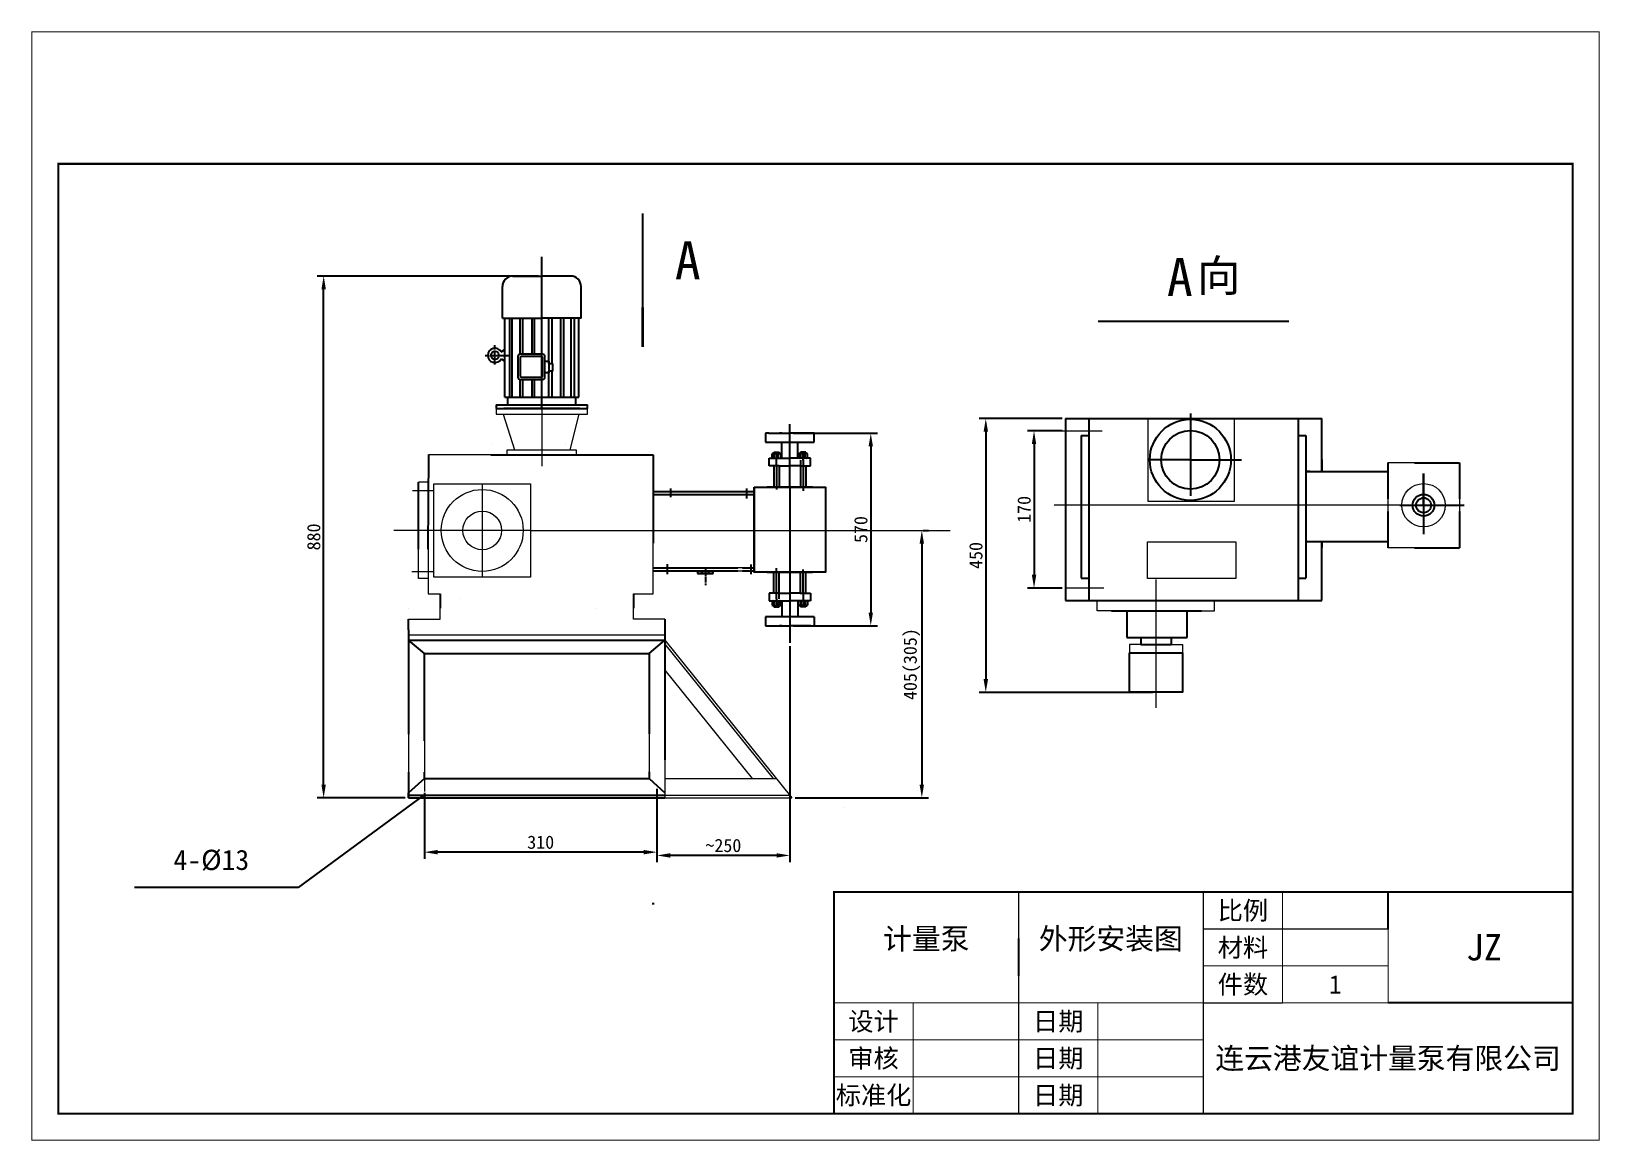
# Model space of a CAD drawing. Header units: millimetres. Extents: x 31 to 328, y 15 to 225.
import ezdxf
from ezdxf.enums import TextEntityAlignment as Align

# ---------------------------------------------------------------- set-up
doc = ezdxf.new("R2010")
doc.units = ezdxf.units.MM
doc.header["$PDMODE"] = 35
doc.linetypes.add('CENTER', pattern=[0.82, 0.7, -0.04, 0.04, -0.04])
doc.layers.add('01-轮廓线', color=7, linetype='Continuous', lineweight=35)
doc.layers.add('04-标注', color=3, linetype='Continuous', lineweight=20)
for name, color, linetype in [('05-文字', 5, 'Continuous'), ('2', 4, 'Continuous'), ('5', 1, 'CENTER')]:
    doc.layers.add(name, color=color, linetype=linetype)
doc.styles.add('S', font='SimSun.ttf')
doc.dimstyles.new('ISO-25', dxfattribs={"dimtxt": 2.5, "dimasz": 2.5, "dimexe": 1.25, "dimexo": 0.625, "dimtad": 1, "dimtxsty": 'Standard', "dimcen": 2.5, "dimadec": 0, "dimazin": 0, "dimtfac": 1, "dimtmove": 0, "dimatfit": 3, "dimfxl": 0, "dimarcsym": 0})

# ---------------------------------------------------------------- blocks, each defined once
blk = doc.blocks.new('*D9')
at = {"color": 0, "lineweight": -2}
for p, q in [((149.4, 81.79), (149.4, 68.56)), ((105.31, 75.86), (105.31, 68.56)), ((146.9, 69.81), (107.81, 69.81))]:
    blk.add_line(p, q, dxfattribs=at)
at = {"color": 0}
for points in [[(107.81, 70.23), (107.81, 69.4), (105.31, 69.81)], [(146.9, 70.23), (146.9, 69.4), (149.4, 69.81)]]:
    blk.add_solid(points, dxfattribs=at)
at = {"layer": 'Defpoints', "color": 0}
for p in [(149.4, 82.42), (105.31, 76.49), (105.31, 69.81)]:
    blk.add_point(p, dxfattribs=at)
at = {"color": 0, "insert": (127.36, 71.69), "char_height": 2.5, "attachment_point": 5}
blk.add_mtext('\\A1;310', dxfattribs=at)
blk = doc.blocks.new('*D10')
at = {"layer": '04-标注', "color": 0, "lineweight": -2}
for p, q in [((226.17, 149.66), (219.6, 149.66)), ((220.85, 147.16), (220.85, 122.37)), ((226.17, 119.87), (219.6, 119.87))]:
    blk.add_line(p, q, dxfattribs=at)
at = {"layer": '04-标注', "color": 0}
for points in [[(220.44, 147.16), (221.27, 147.16), (220.85, 149.66)], [(220.44, 122.37), (221.27, 122.37), (220.85, 119.87)]]:
    blk.add_solid(points, dxfattribs=at)
at = {"layer": 'Defpoints', "color": 0}
for p in [(226.79, 149.66), (220.85, 119.87), (226.79, 119.87)]:
    blk.add_point(p, dxfattribs=at)
at = {"layer": '04-标注', "color": 0, "insert": (218.98, 134.77), "char_height": 2.5, "attachment_point": 5, "rotation": 90}
blk.add_mtext('\\A1;170', dxfattribs=at)
blk = doc.blocks.new('*D12')
at = {"layer": '04-标注', "color": 0, "lineweight": -2}
for p, q in [((199.86, 130.78), (200.84, 130.78)), ((199.59, 128.28), (199.59, 82.62)), ((175.59, 80.12), (200.84, 80.12))]:
    blk.add_line(p, q, dxfattribs=at)
at = {"layer": '04-标注', "color": 0}
for points in [[(199.17, 128.28), (200, 128.28), (199.59, 130.78)], [(199.17, 82.62), (200, 82.62), (199.59, 80.12)]]:
    blk.add_solid(points, dxfattribs=at)
at = {"layer": 'Defpoints', "color": 0}
for p in [(199.23, 130.78), (174.96, 80.12), (199.59, 80.12)]:
    blk.add_point(p, dxfattribs=at)
at = {"layer": '04-标注', "color": 0, "insert": (197.71, 105.45), "char_height": 2.5, "attachment_point": 5, "rotation": 90}
blk.add_mtext('\\A1;405(305)', dxfattribs=at)
blk = doc.blocks.new('*D14')
at = {"layer": '04-标注', "color": 0, "lineweight": -2}
for p, q in [((126.94, 178.98), (84.98, 178.98)), ((86.23, 82.62), (86.23, 176.48)), ((101.7, 80.12), (84.98, 80.12))]:
    blk.add_line(p, q, dxfattribs=at)
at = {"layer": '04-标注', "color": 0}
for points in [[(85.81, 176.48), (86.65, 176.48), (86.23, 178.98)], [(85.81, 82.62), (86.65, 82.62), (86.23, 80.12)]]:
    blk.add_solid(points, dxfattribs=at)
at = {"layer": 'Defpoints', "color": 0}
for p in [(86.23, 178.98), (127.57, 178.98), (102.32, 80.12)]:
    blk.add_point(p, dxfattribs=at)
at = {"layer": '04-标注', "color": 0, "insert": (84.36, 129.55), "char_height": 2.5, "attachment_point": 5, "rotation": 90}
blk.add_mtext('\\A1;880', dxfattribs=at)
blk = doc.blocks.new('*D15')
at = {"layer": '04-标注', "color": 0, "lineweight": -2}
for p, q in [((226.17, 151.97), (210.46, 151.97)), ((211.71, 149.47), (211.71, 102.6)), ((243.35, 100.1), (210.46, 100.1))]:
    blk.add_line(p, q, dxfattribs=at)
at = {"layer": '04-标注', "color": 0}
for points in [[(211.29, 149.47), (212.13, 149.47), (211.71, 151.97)], [(211.29, 102.6), (212.13, 102.6), (211.71, 100.1)]]:
    blk.add_solid(points, dxfattribs=at)
at = {"layer": 'Defpoints', "color": 0}
for p in [(226.79, 151.97), (211.71, 100.1), (243.97, 100.1)]:
    blk.add_point(p, dxfattribs=at)
at = {"layer": '04-标注', "color": 0, "insert": (209.84, 126.04), "char_height": 2.5, "attachment_point": 5, "rotation": 90}
blk.add_mtext('\\A1;450', dxfattribs=at)
blk = doc.blocks.new('*D16')
at = {"layer": '04-标注', "color": 0, "lineweight": -2}
for p, q in [((174.57, 108.88), (174.57, 67.95)), ((149.4, 74.55), (149.4, 67.95)), ((172.07, 69.2), (151.9, 69.2))]:
    blk.add_line(p, q, dxfattribs=at)
at = {"layer": '04-标注', "color": 0}
for points in [[(151.9, 69.61), (151.9, 68.78), (149.4, 69.2)], [(172.07, 69.61), (172.07, 68.78), (174.57, 69.2)]]:
    blk.add_solid(points, dxfattribs=at)
at = {"layer": 'Defpoints', "color": 0}
for p in [(174.57, 109.5), (149.4, 75.18), (149.4, 69.2)]:
    blk.add_point(p, dxfattribs=at)
at = {"layer": '04-标注', "color": 0, "insert": (161.98, 71.07), "char_height": 2.5, "attachment_point": 5}
blk.add_mtext('\\A1;~250', dxfattribs=at)
blk = doc.blocks.new('*D17')
at = {"layer": '04-标注', "color": 0, "lineweight": -2}
for p, q in [((175.19, 149.19), (191.16, 149.19)), ((189.91, 146.69), (189.91, 115.22)), ((175.19, 112.72), (191.16, 112.72))]:
    blk.add_line(p, q, dxfattribs=at)
at = {"layer": '04-标注', "color": 0}
for points in [[(189.5, 146.69), (190.33, 146.69), (189.91, 149.19)], [(189.5, 115.22), (190.33, 115.22), (189.91, 112.72)]]:
    blk.add_solid(points, dxfattribs=at)
at = {"layer": 'Defpoints', "color": 0}
for p in [(174.57, 149.19), (174.57, 112.72), (189.91, 112.72)]:
    blk.add_point(p, dxfattribs=at)
at = {"layer": '04-标注', "color": 0, "insert": (188.04, 130.95), "char_height": 2.5, "attachment_point": 5, "rotation": 90}
blk.add_mtext('\\A1;570', dxfattribs=at)

msp = doc.modelspace()

# ---------------------------------------------------------------- linework, layer by layer
at = {"color": 0}
for p, q in [((146.671, 190.87), (146.671, 173.017)), ((127.57, 153.876), (127.57, 182.637)), ((233.028, 170.414), (269.134, 170.414)), ((118.897, 154.57), (118.897, 153.876)), ((136.242, 153.876), (136.242, 154.57)), ((134.77, 153.876), (120.37, 153.876)), ((226.793, 151.972), (226.793, 117.491)), ((226.793, 151.972), (270.938, 151.972)), ((231.222, 151.972), (231.222, 117.491)), ((250.478, 152.948), (250.478, 137.334)), ((264.311, 151.972), (275.367, 151.972)), ((270.938, 151.972), (270.938, 117.491)), ((275.367, 141.941), (275.367, 151.972)), ((170.599, 149.186), (169.964, 149.186)), ((169.964, 149.186), (169.964, 147.481)), ((170.599, 149.186), (174.566, 149.186)), ((171.953, 149.186), (172.62, 149.186)), ((173.075, 149.186), (172.62, 149.186)), ((174.566, 139.01), (174.566, 150.909)), ((179.168, 149.186), (174.566, 149.186)), ((176.056, 149.186), (176.512, 149.186)), ((179.168, 147.481), (179.168, 149.186)), ((229.782, 148.762), (229.782, 121.708)), ((229.782, 148.762), (229.782, 121.708)), ((229.782, 148.762), (231.222, 148.762)), ((229.782, 148.762), (229.782, 121.708)), ((270.938, 148.762), (272.378, 148.762)), ((272.378, 148.762), (272.378, 121.708)), ((118.161, 147.033), (118.161, 147.033)), ((122.321, 147.033), (122.321, 147.033)), ((122.321, 147.033), (122.321, 147.033)), ((131.986, 147.033), (131.986, 147.033)), ((131.986, 147.033), (131.986, 147.033)), ((169.964, 147.481), (179.168, 147.481)), ((172.034, 144.106), (172.034, 145.718)), ((173.034, 146.801), (173.034, 147.481)), ((173.034, 144.468), (173.034, 146.801)), ((176.098, 146.801), (176.098, 147.481)), ((176.098, 144.468), (176.098, 146.801)), ((177.097, 144.106), (177.097, 145.718)), ((106.059, 127.245), (106.141, 145.158)), ((117.922, 145.128), (137.217, 145.128)), ((127.731, 145.128), (148.655, 145.128)), ((148.655, 145.128), (148.655, 128.365)), ((148.655, 145.128), (148.655, 143.208)), ((170.663, 143.024), (170.663, 144.468)), ((170.663, 144.468), (174.566, 144.468)), ((172.574, 143.024), (170.663, 143.024)), ((171.21, 144.523), (171.21, 145.301)), ((171.416, 145.356), (172.652, 145.356)), ((171.538, 143.024), (171.538, 139.01)), ((171.541, 145.356), (171.541, 145.603)), ((171.541, 145.603), (172.527, 145.603)), ((171.613, 145.356), (171.613, 145.603)), ((171.622, 144.523), (171.622, 145.301)), ((172.034, 143.024), (172.034, 144.468)), ((172.034, 143.024), (172.034, 138.531)), ((172.446, 144.523), (172.446, 145.301)), ((172.455, 145.356), (172.455, 145.603)), ((172.527, 145.356), (172.527, 145.603)), ((172.53, 143.024), (172.53, 139.01)), ((172.574, 143.024), (174.566, 143.024)), ((172.858, 145.301), (172.858, 144.523)), ((178.469, 144.468), (174.566, 144.468)), ((176.557, 143.024), (174.566, 143.024)), ((176.274, 145.301), (176.274, 144.523)), ((177.715, 145.356), (176.48, 145.356)), ((176.557, 143.024), (178.469, 143.024)), ((176.601, 144.106), (176.601, 139.01)), ((176.604, 145.356), (176.604, 145.603)), ((177.591, 145.603), (176.604, 145.603)), ((176.676, 145.356), (176.676, 145.603)), ((176.686, 144.523), (176.686, 145.301)), ((177.095, 143.024), (177.095, 139.01)), ((177.097, 144.106), (177.097, 138.306)), ((177.509, 144.523), (177.509, 145.301)), ((177.519, 145.356), (177.519, 145.603)), ((177.591, 145.356), (177.591, 145.603)), ((177.591, 143.024), (177.591, 139.01)), ((177.921, 144.523), (177.921, 145.301)), ((178.469, 143.024), (178.469, 144.468)), ((250.478, 144.165), (242.798, 144.165)), ((250.478, 144.165), (260.157, 144.165)), ((275.367, 144.242), (275.367, 141.941)), ((287.926, 143.598), (287.926, 136.756)), ((292.963, 143.598), (301.486, 143.598)), ((301.486, 143.598), (301.486, 136.756)), ((104.191, 127.245), (104.191, 139.907)), ((273.146, 141.941), (272.378, 141.941)), ((272.575, 141.941), (287.956, 141.941)), ((294.676, 135.548), (294.676, 141.59)), ((294.676, 141.59), (294.676, 130.051)), ((148.794, 138.138), (167.787, 138.138)), ((148.794, 137.578), (167.787, 137.578)), ((151.971, 138.751), (151.971, 137.105)), ((166.369, 138.751), (166.369, 136.825)), ((167.787, 139.01), (167.787, 122.898)), ((170.269, 139.01), (178.863, 139.01)), ((178.863, 139.01), (170.269, 139.01)), ((174.566, 139.01), (174.566, 122.898)), ((287.926, 134.339), (287.926, 127.498)), ((290.201, 135.549), (299.15, 135.547)), ((292.963, 135.548), (302.369, 135.548)), ((301.486, 134.339), (301.486, 127.498)), ((274.047, 128.591), (272.378, 128.591)), ((287.956, 128.591), (272.575, 128.591)), ((275.367, 128.591), (275.367, 127.539)), ((275.367, 117.491), (275.367, 128.591)), ((292.963, 127.498), (301.486, 127.498)), ((148.794, 123.67), (164.702, 123.67)), ((148.794, 123.11), (164.702, 123.11)), ((151.391, 122.5), (151.391, 124.392)), ((157.067, 123.084), (160.046, 123.084)), ((165.621, 123.67), (167.787, 123.67)), ((165.621, 123.11), (167.787, 123.11)), ((167.222, 122.5), (167.222, 124.345)), ((170.269, 122.898), (178.863, 122.898)), ((171.541, 118.884), (171.541, 122.898)), ((172.034, 117.802), (172.034, 123.602)), ((172.037, 118.884), (172.037, 122.898)), ((172.53, 117.802), (172.53, 122.898)), ((174.566, 122.898), (174.566, 109.503)), ((176.601, 118.884), (176.601, 122.898)), ((177.097, 118.884), (177.097, 123.377)), ((177.593, 118.884), (177.593, 122.898)), ((170.663, 118.884), (170.663, 117.44)), ((172.574, 118.884), (170.663, 118.884)), ((172.574, 118.884), (174.566, 118.884)), ((176.557, 118.884), (174.566, 118.884)), ((176.557, 118.884), (178.469, 118.884)), ((177.097, 118.884), (177.097, 117.44)), ((178.469, 118.884), (178.469, 117.44)), ((229.782, 121.708), (231.222, 121.708)), ((270.938, 121.708), (272.378, 121.708)), ((102.322, 116.044), (102.322, 116.044)), ((108.301, 118.747), (108.301, 116.044)), ((112.108, 117.964), (112.108, 117.964)), ((137.819, 116.044), (137.819, 116.044)), ((144.919, 118.747), (144.919, 116.044)), ((170.663, 117.44), (174.566, 117.44)), ((171.21, 117.385), (171.21, 116.607)), ((171.416, 116.552), (172.652, 116.552)), ((171.541, 116.552), (171.541, 116.305)), ((171.541, 116.305), (172.527, 116.305)), ((171.613, 116.552), (171.613, 116.305)), ((171.622, 117.385), (171.622, 116.607)), ((172.034, 117.802), (172.034, 116.19)), ((172.446, 117.385), (172.446, 116.607)), ((172.455, 116.552), (172.455, 116.305)), ((172.527, 116.552), (172.527, 116.305)), ((172.858, 116.607), (172.858, 117.385)), ((173.034, 117.44), (173.034, 115.107)), ((178.469, 117.44), (174.566, 117.44)), ((176.098, 117.44), (176.098, 115.107)), ((176.274, 116.607), (176.274, 117.385)), ((177.715, 116.552), (176.48, 116.552)), ((176.604, 116.552), (176.604, 116.305)), ((177.591, 116.305), (176.604, 116.305)), ((176.676, 116.552), (176.676, 116.305)), ((176.686, 117.385), (176.686, 116.607)), ((177.097, 117.802), (177.097, 116.19)), ((177.509, 117.385), (177.509, 116.607)), ((177.519, 116.552), (177.519, 116.305)), ((177.591, 116.552), (177.591, 116.305)), ((177.921, 117.385), (177.921, 116.607)), ((226.793, 117.491), (270.938, 117.491)), ((235.536, 117.491), (235.536, 117.491)), ((270.938, 117.491), (275.367, 117.491)), ((102.322, 111.936), (102.322, 113.99)), ((150.897, 113.99), (150.897, 111.936)), ((150.897, 113.99), (150.897, 110.016)), ((179.168, 114.427), (169.964, 114.427)), ((169.964, 114.427), (169.964, 112.722)), ((173.034, 115.107), (173.034, 114.427)), ((176.098, 115.107), (176.098, 114.427)), ((179.168, 114.427), (179.168, 112.722)), ((235.536, 115.571), (252.562, 115.571)), ((238.419, 115.571), (238.419, 113.677)), ((238.419, 113.677), (238.419, 110.469)), ((249.867, 110.469), (249.867, 115.571)), ((102.322, 111.936), (102.322, 110.016)), ((102.322, 111.75), (102.322, 92.148)), ((102.322, 110.016), (150.897, 110.016)), ((105.312, 107.456), (102.322, 110.016)), ((147.908, 107.456), (150.897, 110.016)), ((150.897, 110.016), (150.897, 87.294)), ((169.964, 112.722), (174.566, 112.722)), ((173.075, 112.722), (172.62, 112.722)), ((178.533, 112.722), (174.566, 112.722)), ((176.056, 112.722), (176.512, 112.722)), ((177.179, 112.722), (176.512, 112.722)), ((178.533, 112.722), (179.168, 112.722)), ((238.419, 110.469), (249.867, 110.469)), ((241.073, 110.469), (241.073, 109.178)), ((246.833, 110.469), (246.833, 109.178)), ((105.312, 90.934), (105.312, 107.456)), ((105.312, 107.456), (147.908, 107.456)), ((147.908, 107.456), (147.907, 92.235)), ((241.073, 109.178), (246.833, 109.178)), ((102.322, 84.971), (102.322, 80.117)), ((105.312, 83.757), (102.322, 81.077)), ((105.312, 83.757), (105.312, 84.971)), ((105.312, 83.757), (147.907, 83.757)), ((147.907, 85.058), (147.907, 83.757)), ((147.907, 83.757), (150.897, 81.077)), ((105.305, 80.679), (81.391, 63.13)), ((102.322, 80.117), (102.322, 81.077)), ((102.322, 80.617), (150.897, 80.617)), ((105.312, 81.077), (105.312, 71.903)), ((102.322, 80.117), (150.897, 80.117)), ((184.654, 78.349), (184.654, 78.349)), ((81.391, 63.13), (50.378, 63.13)), ((148.852, 60.007), (148.478, 60.007))]:
    msp.add_line(p, q, dxfattribs=at)
for points, const_width in [([(30.938, 15.253), (327.938, 15.253), (327.938, 225.253), (30.938, 225.253)], 0.2), ([(35.938, 20.253), (322.938, 20.253), (322.938, 200.253), (35.938, 200.253)], 0.4), ([(182.938, 20.253), (322.938, 20.253), (322.938, 62.253), (182.938, 62.253)], 0.4)]:
    msp.add_lwpolyline(points, close=True, dxfattribs=dict(const_width=const_width))
for points in [[(167.787, 139.01), (181.344, 139.01), (181.344, 122.898), (167.787, 122.898)], [(238.933, 107.588), (249.015, 107.588), (249.015, 100.104), (238.933, 100.104)]]:
    msp.add_lwpolyline(points, close=True, dxfattribs=at)
msp.add_lwpolyline([(217.938, 62.253, 0.2, 0.2, 0), (217.938, 20.253, 0.2, 0.2, 0)], format="xyseb")
at = {"const_width": 0.2}
for points in [[(252.938, 62.253), (252.938, 20.253)], [(267.938, 62.253), (267.938, 41.253)], [(287.938, 62.253), (287.938, 41.253)], [(287.938, 55.253), (252.938, 55.253)], [(287.938, 48.253), (252.938, 48.253)], [(322.938, 41.253), (182.938, 41.253)], [(197.938, 41.253), (197.938, 20.253)], [(232.938, 41.253), (232.938, 20.253)], [(252.938, 34.253), (182.938, 34.253)], [(252.938, 27.253), (182.938, 27.253)]]:
    msp.add_lwpolyline(points, dxfattribs=at)
at = {"color": 0}
for centre, radius in [((250.478, 144.165), 7.68), ((250.478, 144.165), 5.534), ((250.478, 144.165), 5.534), ((294.676, 135.552), 2.071), ((294.676, 135.552), 1.409)]:
    msp.add_circle(centre, radius, dxfattribs=at)
for centre, radius, start, end in [((171.416, 144.944), 0.412, 60, 120), ((171.416, 144.88), 0.412, 240, 300), ((172.034, 143.792), 1.564, 74.73852, 105.26148), ((172.034, 146.032), 1.564, 254.73852, 285.26148), ((172.652, 144.944), 0.412, 60, 120), ((172.652, 144.88), 0.412, 240, 300), ((176.48, 144.944), 0.412, 60, 120), ((176.48, 144.88), 0.412, 240, 300), ((177.097, 143.792), 1.564, 74.73852, 105.26148), ((177.097, 146.032), 1.564, 254.73852, 285.26148), ((177.715, 144.944), 0.412, 60, 120), ((177.715, 144.88), 0.412, 240, 300), ((171.416, 117.028), 0.412, 60, 120), ((171.416, 116.963), 0.412, 240, 300), ((172.034, 115.875), 1.564, 74.73852, 105.26148), ((172.034, 118.116), 1.564, 254.73852, 285.26148), ((172.652, 117.028), 0.412, 60, 120), ((172.652, 116.963), 0.412, 240, 300), ((176.48, 117.028), 0.412, 60, 120), ((176.48, 116.963), 0.412, 240, 300), ((177.097, 115.875), 1.564, 74.73852, 105.26148), ((177.097, 118.116), 1.564, 254.73852, 285.26148), ((177.715, 117.028), 0.412, 60, 120), ((177.715, 116.963), 0.412, 240, 300)]:
    msp.add_arc(centre, radius, start, end, dxfattribs=at)
at = {"layer": '01-轮廓线', "color": 0}
msp.add_line((146.671, 173.017), (146.671, 165.578), dxfattribs=at)
at = {"layer": '04-标注'}
msp.add_line((322.938, 200.253), (322.938, 200.253), dxfattribs=at)
at = {"layer": '04-标注', "color": 0}
for p, q in [((118.897, 153.876), (118.897, 152.828)), ((118.897, 152.828), (136.242, 152.828)), ((120.23, 152.828), (122.388, 146.069)), ((127.57, 153.876), (127.57, 142.99)), ((132.958, 146.069), (134.676, 152.828)), ((136.242, 152.828), (136.242, 153.876)), ((242.412, 151.972), (242.412, 136.358)), ((258.82, 136.358), (258.82, 151.972)), ((226.168, 149.66), (233.791, 149.66)), ((121.026, 145.128), (121.026, 146.069)), ((121.026, 146.069), (134.11, 146.069)), ((134.11, 146.069), (134.11, 145.128)), ((117.922, 145.128), (106.141, 145.128)), ((292.963, 143.598), (287.926, 143.598)), ((106.117, 139.907), (104.191, 139.907)), ((103.051, 138.334), (107.117, 138.334)), ((116.284, 139.64), (116.284, 121.925)), ((287.926, 136.756), (287.926, 134.339)), ((301.486, 137.561), (301.486, 132.049)), ((290.201, 135.549), (224.644, 135.549)), ((242.412, 136.358), (258.82, 136.358)), ((125.452, 130.782), (99.521, 130.782)), ((125.452, 130.782), (204.984, 130.782)), ((148.655, 121.644), (148.655, 128.365)), ((104.191, 121.644), (104.191, 127.245)), ((106.059, 127.245), (106.059, 121.644)), ((292.963, 127.498), (287.926, 127.498)), ((102.962, 122.982), (107.117, 122.982)), ((165.621, 123.67), (164.702, 123.67)), ((164.702, 123.11), (165.621, 123.11)), ((106.059, 121.644), (104.191, 121.644)), ((106.059, 121.644), (106.059, 118.747)), ((148.655, 118.747), (148.655, 121.644)), ((226.793, 119.874), (234.051, 119.874)), ((243.974, 97.141), (243.974, 121.48)), ((106.059, 118.747), (108.301, 118.747)), ((108.301, 113.99), (108.301, 116.044)), ((144.919, 118.747), (148.655, 118.747)), ((144.919, 113.99), (144.919, 116.044)), ((232.806, 115.571), (232.806, 117.491)), ((255.042, 115.571), (255.042, 117.491)), ((102.322, 113.99), (108.301, 113.99)), ((150.897, 113.99), (144.919, 113.99)), ((235.536, 115.571), (232.806, 115.571)), ((252.562, 115.571), (255.042, 115.571)), ((102.322, 110.976), (150.897, 110.976)), ((150.897, 110.016), (174.964, 80.117)), ((150.897, 109.219), (171.392, 83.757)), ((241.073, 109.178), (238.933, 109.178)), ((238.933, 109.178), (238.933, 107.588)), ((246.833, 109.178), (249.015, 109.178)), ((249.015, 109.178), (249.015, 107.588)), ((150.897, 104.275), (167.413, 83.757)), ((102.322, 92.148), (102.322, 81.33)), ((147.907, 92.235), (147.907, 83.757)), ((105.312, 90.934), (105.312, 81.33)), ((150.897, 90.934), (150.897, 80.117)), ((150.897, 83.757), (172.034, 83.757)), ((150.897, 80.617), (174.562, 80.617)), ((150.897, 80.117), (174.964, 80.117)), ((182.938, 62.253), (182.938, 62.253)), ((182.938, 62.253), (182.938, 54.628)), ((217.938, 54.628), (217.938, 49.936)), ((217.938, 54.628), (217.938, 46.398)), ((217.938, 49.936), (217.938, 46.398)), ((252.938, 41.253), (267.938, 41.253)), ((252.938, 41.253), (267.938, 41.253))]:
    msp.add_line(p, q, dxfattribs=at)
for points in [[(107.117, 139.64), (125.452, 139.64), (125.452, 121.925), (107.117, 121.925)], [(242.331, 128.612), (259.117, 128.612), (259.117, 121.684), (242.331, 121.684)]]:
    msp.add_lwpolyline(points, close=True, dxfattribs=at)
for centre, radius in [((116.284, 130.782), 7.758), ((294.676, 135.548), 4.114), ((116.284, 130.782), 3.666)]:
    msp.add_circle(centre, radius, dxfattribs=at)
at = {"layer": '05-文字', "color": 0}
for p, q in [((287.938, 55.253), (287.938, 62.253)), ((217.938, 53.473), (217.938, 46.398)), ((322.938, 41.253), (287.938, 41.253))]:
    msp.add_line(p, q, dxfattribs=at)
at = {"layer": '2', "color": 0}
for p, q in [((122.097, 178.98), (127.57, 178.98)), ((133.042, 178.98), (127.57, 178.98)), ((120.113, 171.026), (120.113, 176.996)), ((135.027, 171.026), (135.027, 176.996)), ((120.113, 171.026), (127.57, 171.026)), ((120.546, 156.041), (120.546, 171.026)), ((121.435, 171.026), (121.435, 156.041)), ((121.983, 156.041), (121.983, 171.026)), ((123.437, 171.026), (123.437, 164.174)), ((123.986, 164.177), (123.986, 171.026)), ((125.664, 171.026), (125.664, 164.177)), ((126.213, 164.177), (126.213, 171.026)), ((135.027, 171.026), (127.57, 171.026)), ((128.926, 162.435), (128.926, 171.026)), ((129.475, 171.026), (129.475, 162.435)), ((131.153, 156.041), (131.153, 171.026)), ((131.702, 171.026), (131.702, 156.041)), ((133.156, 156.041), (133.156, 171.026)), ((133.705, 171.026), (133.705, 156.041)), ((134.593, 156.041), (134.593, 171.026)), ((119.881, 164.613), (120.546, 165.046)), ((123.057, 163.744), (123.057, 159.829)), ((127.721, 164.177), (123.49, 164.177)), ((123.49, 163.484), (123.49, 160.089)), ((127.461, 163.744), (123.751, 163.744)), ((127.721, 160.089), (127.721, 163.484)), ((128.155, 159.829), (128.155, 163.744)), ((119.881, 163.306), (120.546, 162.872)), ((128.155, 162.827), (128.914, 162.827)), ((128.914, 160.641), (128.155, 160.641)), ((128.914, 162.827), (128.914, 160.641)), ((128.914, 162.435), (129.617, 162.435)), ((129.617, 160.935), (128.914, 160.935)), ((128.926, 156.041), (128.926, 160.935)), ((129.475, 160.935), (129.475, 156.041)), ((129.617, 162.435), (129.617, 160.935)), ((123.437, 159.399), (123.437, 156.041)), ((123.49, 159.395), (127.721, 159.395)), ((123.751, 159.829), (127.461, 159.829)), ((123.986, 156.041), (123.986, 159.395)), ((125.664, 159.356), (125.664, 156.041)), ((126.213, 156.041), (126.213, 159.356)), ((118.897, 154.57), (136.242, 154.57)), ((120.546, 156.041), (134.593, 156.041)), ((121.115, 154.57), (121.115, 156.041)), ((134.025, 154.57), (134.025, 156.041)), ((118.897, 153.876), (136.242, 153.876)), ((157.067, 123.084), (157.067, 122.612)), ((157.067, 122.612), (160.046, 122.612)), ((157.92, 123.084), (157.92, 122.612)), ((159.186, 123.084), (159.186, 122.612)), ((160.046, 122.612), (160.046, 123.084))]:
    msp.add_line(p, q, dxfattribs=at)
msp.add_circle((118.685, 163.959), 0.768, dxfattribs=at)
for centre, radius, start, end in [((122.097, 176.996), 1.984, 90, 180), ((133.042, 176.996), 1.984, 0, 90), ((118.685, 163.959), 1.362, 28.65939, 331.34061), ((123.49, 163.744), 0.434, 90, 180), ((123.751, 163.484), 0.26, 90, 180), ((127.461, 163.484), 0.26, 360, 90), ((127.721, 163.744), 0.434, 0, 90), ((123.49, 159.829), 0.434, 180, 270), ((123.751, 160.089), 0.26, 180, 270), ((127.461, 160.089), 0.26, 270, 360), ((127.721, 159.829), 0.434, 270, 0)]:
    msp.add_arc(centre, radius, start, end, dxfattribs=at)
at = {"layer": '5', "color": 0}
for p, q in [((116.836, 163.959), (121.534, 163.959)), ((118.685, 162.198), (118.685, 165.874)), ((158.572, 123.731), (158.572, 120.421))]:
    msp.add_line(p, q, dxfattribs=at)

# ---------------------------------------------------------------- texts
at = {"color": 0, "style": 'S'}
for s, height, p in [('A', 7.2, (155.232, 181.944)), ('A', 7.2, (248.48, 178.803)), ('向', 6, (255.868, 179.059)), ('4-%%C13', 3.84, (64.95, 68.357))]:
    msp.add_text(s, height=height, dxfattribs=at).set_placement(p, align=Align.MIDDLE_CENTER)
at = {"style": 'S'}
for s, height, p in [('比例', 3.5, (260.438, 58.753)), ('材料', 3.5, (260.438, 51.753)), ('件数', 3.5, (260.438, 44.753)), ('设计', 3.5, (190.438, 37.753)), ('日期', 3.5, (225.438, 37.753)), ('审核', 3.5, (190.438, 30.753)), ('日期', 3.5, (225.438, 30.753)), ('连云港友谊计量泵有限公司', 4, (287.938, 30.753)), ('标准化', 3.5, (190.438, 23.753)), ('日期', 3.5, (225.438, 23.753))]:
    msp.add_text(s, height=height, dxfattribs=at).set_placement(p, align=Align.MIDDLE_CENTER)
at = {"layer": '04-标注', "color": 0, "style": 'S'}
for s, height, p in [('计量泵', 4, (200.438, 53.417)), ('外形安装图', 4, (235.406, 53.417)), ('JZ', 5, (306.099, 51.799)), ('1', 3.5, (277.938, 44.753))]:
    msp.add_text(s, height=height, dxfattribs=at).set_placement(p, align=Align.MIDDLE_CENTER)

# ---------------------------------------------------------------- dimensions: what is measured, and where the dimension line sits
at = {"color": 0}
dim = msp.add_linear_dim(base=(105.312, 69.815), p1=(149.402, 82.417), p2=(105.312, 76.49), text='310', dimstyle='ISO-25', override={"dimtp": -0.009, "dimtm": 0.034, "dimtfac": 0.5, "dimtolj": 1}, dxfattribs=at)
dim.commit()
dim.dimension.update_dxf_attribs({"geometry": '*D9', "text_midpoint": (127.357, 71.69)})
at = {"layer": '04-标注', "color": 0}
for base, p1, p2, text, picture, middle in [((86.231, 178.98), (102.322, 80.117), (127.57, 178.98), '880', '*D14', (84.356, 129.549)), ((211.711, 100.104), (226.793, 151.972), (243.974, 100.104), '450', '*D15', (209.836, 126.038)), ((189.913, 112.722), (174.566, 149.186), (174.566, 112.722), '570', '*D17', (188.038, 130.954)), ((220.855, 119.874), (226.793, 149.66), (226.793, 119.874), '170', '*D10', (218.98, 134.767)), ((199.587, 80.117), (199.233, 130.782), (174.964, 80.117), '405(305)', '*D12', (197.712, 105.45))]:
    dim = msp.add_linear_dim(base=base, p1=p1, p2=p2, angle=90, text=text, dimstyle='ISO-25', override={"dimtp": -0.009, "dimtm": 0.034, "dimtfac": 0.5, "dimtolj": 1}, dxfattribs=at)
    dim.commit()
    dim.dimension.update_dxf_attribs({"geometry": picture, "text_midpoint": middle})
dim = msp.add_linear_dim(base=(149.402, 69.197), p1=(174.566, 109.503), p2=(149.402, 75.178), text='~250', dimstyle='ISO-25', override={"dimtp": -0.009, "dimtm": 0.034, "dimtfac": 0.5, "dimtolj": 1}, dxfattribs=at)
dim.commit()
dim.dimension.update_dxf_attribs({"geometry": '*D16', "text_midpoint": (161.984, 71.072)})

doc.saveas('drawing.dxf')
